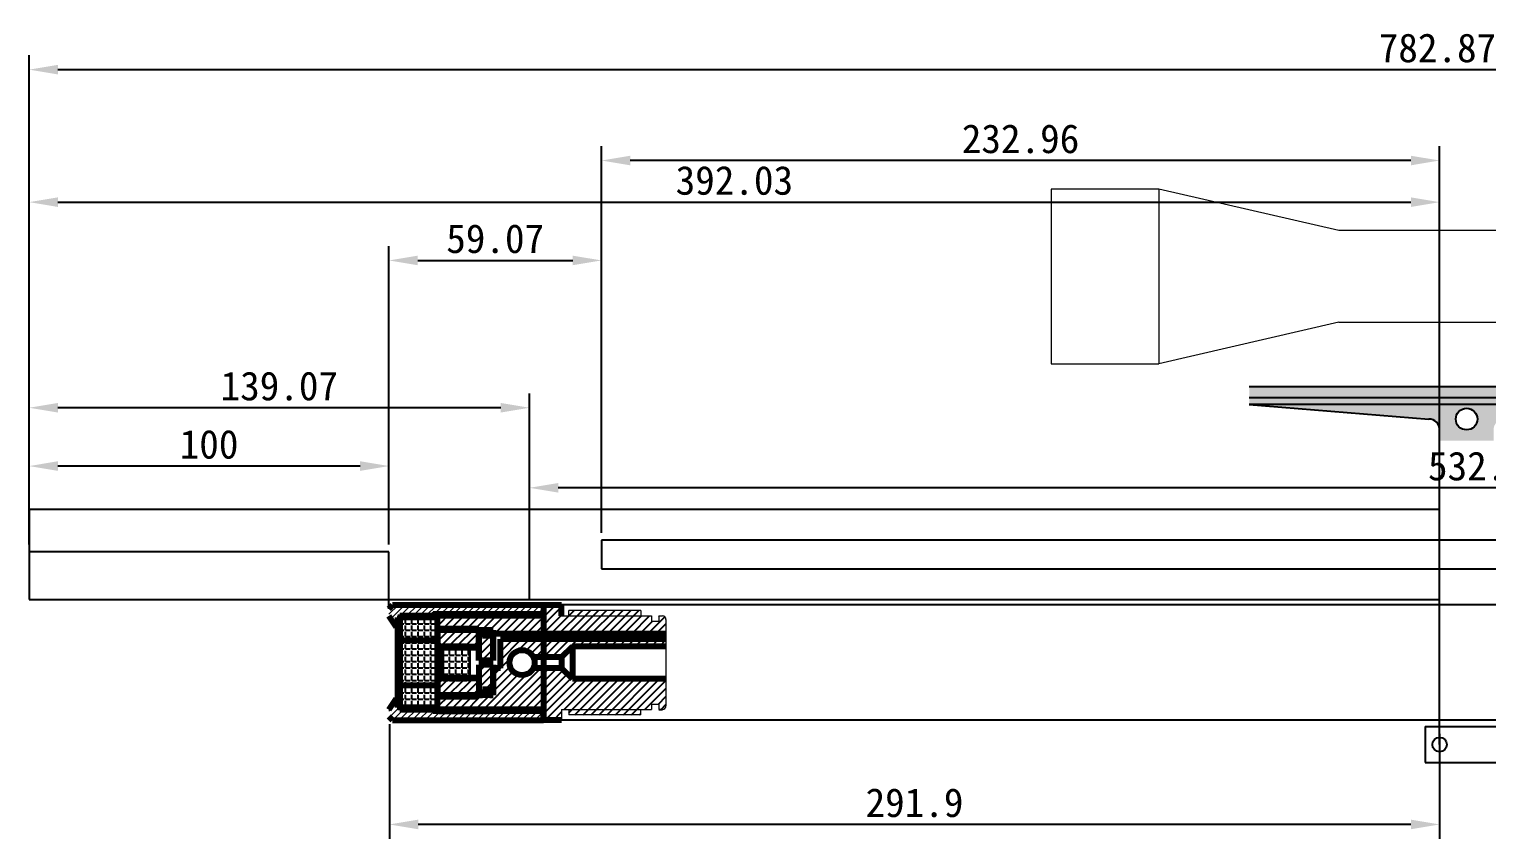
# Model space of a CAD drawing. Header units: millimetres. Extents: x 1443 to 3417, y 283 to 1662.
# Drawn here: x 1924.9 to 2330.1, y 1437.4 to 1662.5 of the extents above; entities that cross this region are included whole.
import ezdxf

# ---------------------------------------------------------------- set-up
doc = ezdxf.new("R2010")
doc.units = ezdxf.units.MM
doc.linetypes.add('DASHDOTX3', pattern=[508, 254, -127, 0, -127])
doc.layers.get('Defpoints').update_dxf_attribs({"color": 6})
for name, color, linetype, lineweight in [('填充线', 190, 'Continuous', 13), ('实线', 7, 'Continuous', 20), ('实线2', 5, 'Continuous', 20), ('粗线', 7, 'Continuous', 80)]:
    doc.layers.add(name, color=color, linetype=linetype, lineweight=lineweight)
doc.layers.add('螺纹', color=7, linetype='Continuous')
doc.styles.get("Standard").update_dxf_attribs({"font": 'SimSun.ttf'})
doc.dimstyles.new('大尺寸', dxfattribs={"dimtxt": 8, "dimasz": 8, "dimexe": 4, "dimexo": 2, "dimgap": 2, "dimtad": 1, "dimdsep": 46, "dimtxsty": 'Standard', "dimcen": 8, "dimadec": 0, "dimazin": 0, "dimtfac": 1, "dimtmove": 0, "dimatfit": 3, "dimfxl": 1, "dimarcsym": 0})

# ---------------------------------------------------------------- blocks, each defined once
blk = doc.blocks.new('*D416')
at = {"color": 0, "lineweight": -2}
for p, q in [((2083.97, 1522.44), (2083.97, 1629.96)), ((2316.93, 1522.44), (2316.93, 1629.96)), ((2308.93, 1625.96), (2091.97, 1625.96))]:
    blk.add_line(p, q, dxfattribs=at)
at = {"color": 0}
for points in [[(2091.97, 1627.29), (2091.97, 1624.62), (2083.97, 1625.96)], [(2308.93, 1627.29), (2308.93, 1624.62), (2316.93, 1625.96)]]:
    blk.add_solid(points, dxfattribs=at)
at = {"layer": 'Defpoints', "color": 0}
for p in [(2083.97, 1625.96), (2083.97, 1520.44), (2316.93, 1520.44)]:
    blk.add_point(p, dxfattribs=at)
at = {"color": 0, "insert": (2200.45, 1631.96), "char_height": 8, "attachment_point": 5}
blk.add_mtext('232.96', dxfattribs=at)
blk = doc.blocks.new('*D417')
at = {"color": 0, "lineweight": -2}
for p, q in [((2025.03, 1469.27), (2025.03, 1437.44)), ((2316.93, 1466.64), (2316.93, 1437.44)), ((2308.93, 1441.44), (2033.03, 1441.44))]:
    blk.add_line(p, q, dxfattribs=at)
at = {"color": 0}
for points in [[(2033.03, 1442.77), (2033.03, 1440.1), (2025.03, 1441.44)], [(2308.93, 1442.77), (2308.93, 1440.1), (2316.93, 1441.44)]]:
    blk.add_solid(points, dxfattribs=at)
at = {"layer": 'Defpoints', "color": 0}
for p in [(2025.03, 1471.27), (2316.93, 1468.64), (2025.03, 1441.44)]:
    blk.add_point(p, dxfattribs=at)
at = {"color": 0, "insert": (2170.98, 1447.44), "char_height": 8, "attachment_point": 5}
blk.add_mtext('291.9', dxfattribs=at)
blk = doc.blocks.new('*D418')
at = {"color": 0, "lineweight": -2}
for p, q in [((1924.9, 1519.21), (1924.9, 1618.39)), ((2316.93, 1522.44), (2316.93, 1618.39)), ((1932.9, 1614.39), (2308.93, 1614.39))]:
    blk.add_line(p, q, dxfattribs=at)
at = {"color": 0}
for points in [[(1932.9, 1615.72), (1932.9, 1613.05), (1924.9, 1614.39)], [(2308.93, 1615.72), (2308.93, 1613.05), (2316.93, 1614.39)]]:
    blk.add_solid(points, dxfattribs=at)
at = {"layer": 'Defpoints', "color": 0}
for p in [(2316.93, 1614.39), (2316.93, 1520.44), (1924.9, 1517.21)]:
    blk.add_point(p, dxfattribs=at)
at = {"color": 0, "insert": (2120.91, 1620.39), "char_height": 8, "attachment_point": 5}
blk.add_mtext('392.03', dxfattribs=at)
blk = doc.blocks.new('*D419')
at = {"color": 0, "lineweight": -2}
for p, q in [((2024.9, 1519.21), (2024.9, 1602.19)), ((2083.97, 1522.44), (2083.97, 1602.19)), ((2032.9, 1598.19), (2075.97, 1598.19))]:
    blk.add_line(p, q, dxfattribs=at)
at = {"color": 0}
for points in [[(2032.9, 1599.52), (2032.9, 1596.86), (2024.9, 1598.19)], [(2075.97, 1599.52), (2075.97, 1596.86), (2083.97, 1598.19)]]:
    blk.add_solid(points, dxfattribs=at)
at = {"layer": 'Defpoints', "color": 0}
for p in [(2083.97, 1598.19), (2083.97, 1520.44), (2024.9, 1517.21)]:
    blk.add_point(p, dxfattribs=at)
at = {"color": 0, "insert": (2054.43, 1604.19), "char_height": 8, "attachment_point": 5}
blk.add_mtext('59.07', dxfattribs=at)
blk = doc.blocks.new('*D421')
at = {"color": 0, "lineweight": -2}
for p, q in [((1924.9, 1519.21), (1924.9, 1545.04)), ((2024.9, 1519.21), (2024.9, 1545.04)), ((2016.9, 1541.04), (1932.9, 1541.04))]:
    blk.add_line(p, q, dxfattribs=at)
at = {"color": 0}
for points in [[(1932.9, 1542.38), (1932.9, 1539.71), (1924.9, 1541.04)], [(2016.9, 1542.38), (2016.9, 1539.71), (2024.9, 1541.04)]]:
    blk.add_solid(points, dxfattribs=at)
at = {"layer": 'Defpoints', "color": 0}
for p in [(1924.9, 1541.04), (1924.9, 1517.21), (2024.9, 1517.21)]:
    blk.add_point(p, dxfattribs=at)
at = {"color": 0, "insert": (1974.9, 1547.04), "char_height": 8, "attachment_point": 5}
blk.add_mtext('100', dxfattribs=at)
blk = doc.blocks.new('*D434')
at = {"color": 0, "lineweight": -2}
for p, q in [((2063.97, 1522.44), (2063.97, 1539)), ((2596.06, 1524.94), (2596.06, 1539)), ((2588.06, 1535), (2071.97, 1535))]:
    blk.add_line(p, q, dxfattribs=at)
at = {"color": 0}
for points in [[(2071.97, 1536.33), (2071.97, 1533.67), (2063.97, 1535)], [(2588.06, 1536.33), (2588.06, 1533.67), (2596.06, 1535)]]:
    blk.add_solid(points, dxfattribs=at)
at = {"layer": 'Defpoints', "color": 0}
for p in [(2063.97, 1535), (2063.97, 1520.44), (2596.06, 1522.94)]:
    blk.add_point(p, dxfattribs=at)
at = {"color": 0, "insert": (2330.02, 1541), "char_height": 8, "attachment_point": 5}
blk.add_mtext('532.09', dxfattribs=at)
blk = doc.blocks.new('*D435')
at = {"color": 0, "lineweight": -2}
for p, q in [((1924.9, 1521.21), (1924.9, 1655.22)), ((2707.77, 1528.46), (2707.77, 1655.22)), ((1932.9, 1651.22), (2699.77, 1651.22))]:
    blk.add_line(p, q, dxfattribs=at)
at = {"color": 0}
for points in [[(1932.9, 1652.55), (1932.9, 1649.88), (1924.9, 1651.22)], [(2699.77, 1652.55), (2699.77, 1649.88), (2707.77, 1651.22)]]:
    blk.add_solid(points, dxfattribs=at)
at = {"layer": 'Defpoints', "color": 0}
for p in [(2707.77, 1651.22), (2707.77, 1526.46), (1924.9, 1519.21)]:
    blk.add_point(p, dxfattribs=at)
at = {"color": 0, "insert": (2316.33, 1657.22), "char_height": 8, "attachment_point": 5}
blk.add_mtext('782.87', dxfattribs=at)
blk = doc.blocks.new('*D436')
at = {"color": 0, "lineweight": -2}
for p, q in [((1924.9, 1521.21), (1924.9, 1561.25)), ((2063.97, 1524.44), (2063.97, 1561.25)), ((2055.97, 1557.25), (1932.9, 1557.25))]:
    blk.add_line(p, q, dxfattribs=at)
at = {"color": 0}
for points in [[(1932.9, 1558.58), (1932.9, 1555.92), (1924.9, 1557.25)], [(2055.97, 1558.58), (2055.97, 1555.92), (2063.97, 1557.25)]]:
    blk.add_solid(points, dxfattribs=at)
at = {"layer": 'Defpoints', "color": 0}
for p in [(1924.9, 1557.25), (2063.97, 1522.44), (1924.9, 1519.21)]:
    blk.add_point(p, dxfattribs=at)
at = {"color": 0, "insert": (1994.43, 1563.25), "char_height": 8, "attachment_point": 5}
blk.add_mtext('139.07', dxfattribs=at)

msp = doc.modelspace()

# ---------------------------------------------------------------- hatches: boundary and pattern name
h = msp.add_hatch(color=256)
h.set_gradient(color1=(0, 0, 255), one_color=1, tint=1, name='INVCURVED')
h.paths.add_polyline_path([(2264.00951, 1563.10477), (2264.00951, 1560.10476), (2456.99951, 1560.10476), (2453.99951, 1563.10476)])
h = msp.add_hatch(color=256)
h.set_gradient(color1=(0, 0, 255), one_color=1, tint=1, name='INVCURVED')
h.paths.add_polyline_path([(2458.99951, 1558.10476), (2456.99951, 1560.10476), (2264.00951, 1560.10476), (2264.00951, 1558.10476)])
h = msp.add_hatch(color=256)
h.set_gradient(color1=(0, 0, 255), one_color=1, tint=1, name='INVCURVED')
h.paths.add_polyline_path([(2264.00951, 1558.10476), (2458.99951, 1558.10476), (2462.00951, 1555.09476), (2462.00951, 1548.10613), (2458.36224, 1548.1082), (2447.01122, 1548.10767), (2447.01122, 1551.103, 0.419857168), (2443.95021, 1554.11038), (2334.92333, 1554.1033, 0.414213562), (2331.92333, 1551.1033), (2331.92333, 1548.1033), (2316.92771, 1548.10261), (2316.92771, 1551.10261, 0.414213562), (2313.92771, 1554.10261)])
h.paths.add_polyline_path([(2457.50951, 1554.11038, 1), (2451.50951, 1554.11038, 1)], flags=16)
h.paths.add_polyline_path([(2321.42333, 1554.1033, 1), (2327.42333, 1554.1033, 1)], flags=16)
h = msp.add_hatch()
h.set_pattern_fill('ANSI31', color=3, scale=0.5, style=0)
h.set_pattern_definition([(45, (1602.6104, 1020.364), (-1.122532, 1.122532), [])])
h.paths.add_polyline_path([(2053.39714, 1499.40207), (2053.06381, 1500.40207), (2038.73047, 1500.40207), (2038.39714, 1499.40207)], flags=17)
h.paths.add_polyline_path([(2038.39714, 1499.40207), (2038.39714, 1496.40207), (2050.56381, 1496.40207), (2050.89714, 1495.40207), (2053.89714, 1495.40207), (2053.89714, 1494.40207), (2101.89484, 1494.40207), (2101.89484, 1498.40012, 0.414213562), (2100.89484, 1499.40012), (2100.09312, 1499.40012), (2099.89714, 1499.20414), (2099.89714, 1497.90207), (2097.89714, 1497.90207), (2097.89714, 1499.40012), (2094.89714, 1499.40012), (2074.89714, 1499.40012), (2072.89714, 1499.40012), (2072.89714, 1502.40207), (2067.89714, 1502.40207), (2067.89714, 1499.40207)])
h.paths.add_polyline_path([(2094.89714, 1499.40012), (2094.89714, 1500.90207), (2074.89714, 1500.90207), (2074.89714, 1499.40012)], flags=17)
h.paths.add_polyline_path([(2050.89714, 1495.40207), (2050.56381, 1496.40207), (2038.39714, 1496.40207), (2038.39714, 1495.40207)])
h.paths.add_polyline_path([(2055.89714, 1492.90207), (2055.89714, 1486.40207), (2058.39714, 1486.40207, -0.799884321), (2065.05942, 1487.90207), (2072.89487, 1487.90207), (2075.89487, 1490.90207), (2091.89484, 1490.90207), (2092.19484, 1491.40207), (2101.89484, 1491.40207), (2101.89484, 1492.90207)])
h.paths.add_polyline_path([(2092.19484, 1481.40207), (2091.89484, 1481.90207), (2075.89487, 1481.90207), (2072.89487, 1484.90207), (2065.05942, 1484.90207, -0.799884321), (2058.39714, 1486.40207), (2055.89714, 1486.40207), (2055.89714, 1484.90207), (2053.89714, 1484.90207), (2053.89714, 1477.40207), (2050.89714, 1477.40207), (2050.56381, 1476.40207), (2038.39714, 1476.40207), (2038.39714, 1473.40207), (2067.89714, 1473.40207), (2067.89714, 1470.40207), (2072.89714, 1470.40207), (2072.89714, 1473.40012), (2074.89714, 1473.40012), (2094.89714, 1473.40012), (2097.89714, 1473.40012), (2097.89714, 1474.90207), (2099.89714, 1474.90207), (2099.89714, 1473.40207), (2100.95738, 1473.40207, 0.396001676), (2101.89484, 1474.40012), (2101.89484, 1481.40207)])
h.paths.add_polyline_path([(2092.19484, 1491.40207), (2091.89484, 1490.90207), (2101.89484, 1490.90207), (2101.89484, 1491.40207)])
h.paths.add_polyline_path([(2101.89484, 1481.40207), (2101.89484, 1481.90207), (2091.89484, 1481.90207), (2092.19484, 1481.40207)], flags=17)
h.paths.add_polyline_path([(2094.89714, 1471.90207), (2094.89714, 1473.40012), (2074.89714, 1473.40012), (2074.89714, 1471.90207)], flags=17)
h.paths.add_polyline_path([(2053.06381, 1472.40207), (2053.39714, 1473.40207), (2038.39714, 1473.40207), (2038.73047, 1472.40207)], flags=17)
h.paths.add_polyline_path([(2050.56381, 1476.40207), (2050.89714, 1477.40207), (2038.39714, 1477.40207), (2038.39714, 1476.40207)], flags=17)
h.paths.add_polyline_path([(2069.75543, 1481.87123), (2071.36821, 1480.42438), (2070.36655, 1479.30784), (2068.75376, 1480.75469)], flags=24)
h = msp.add_hatch()
h.set_pattern_fill('ANGLE', color=6, scale=0.25, style=0)
h.set_pattern_definition([(0, (1675.0479, 891.234), (0, 1.74625), [1.27, -0.47625]), (90, (1675.0479, 891.234), (-1.74625, 1e-16), [1.27, -0.47625])])
h.paths.add_polyline_path([(2038.39761, 1495.41933), (2038.39761, 1498.91933), (2028.68245, 1498.91933), (2027.39761, 1492.66933), (2038.39761, 1492.66933)])
h.paths.add_polyline_path([(2038.39761, 1492.66933), (2027.39761, 1492.66933), (2027.39761, 1480.16933), (2038.39761, 1480.16933)])
h.paths.add_polyline_path([(2038.39761, 1480.16933), (2027.39761, 1480.16933), (2028.68245, 1473.91933), (2038.39761, 1473.91933)])
h.paths.add_polyline_path([(2039.39761, 1490.61933), (2038.39761, 1491.41933), (2038.39761, 1481.41933), (2039.39761, 1482.21933)])
h.paths.add_polyline_path([(2047.39761, 1490.61933), (2039.39761, 1490.61933), (2039.39761, 1482.21933), (2047.39761, 1482.21933)])
h.paths.add_polyline_path([(2047.20566, 1491.41933), (2039.58956, 1491.41933), (2039.39761, 1490.61933), (2047.39761, 1490.61933)])
h.paths.add_polyline_path([(2047.39761, 1482.21933), (2039.39761, 1482.21933), (2039.58956, 1481.41933), (2047.20566, 1481.41933)])
h = msp.add_hatch()
h.set_pattern_fill('ANSI31', color=1, scale=0.5, style=0)
h.set_pattern_definition([(45, (1815.6533, 1020.364), (-1.122532, 1.122532), [])])
h.paths.add_polyline_path([(2049.47379, 1496.40207), (2038.82143, 1496.40207), (2038.39761, 1495.40207), (2049.89761, 1495.40207)])
h.paths.add_polyline_path([(2049.89761, 1495.40207), (2038.39761, 1495.40207), (2038.39761, 1491.60207), (2039.39761, 1490.60207), (2039.58956, 1491.40207), (2049.89761, 1491.40207)])
h.paths.add_polyline_path([(2049.89761, 1491.40207), (2039.58956, 1491.40207), (2039.39761, 1490.60207), (2049.89761, 1490.60207)])
h.paths.add_polyline_path([(2049.89761, 1482.20207), (2039.39761, 1482.20207), (2039.58956, 1481.40207), (2049.89761, 1481.40207)])
h.paths.add_polyline_path([(2049.89761, 1481.40207), (2039.58956, 1481.40207), (2039.39761, 1482.20207), (2038.39761, 1481.20207), (2038.39761, 1477.40207), (2049.89761, 1477.40207)])
h.paths.add_polyline_path([(2049.89761, 1477.40207), (2038.39761, 1477.40207), (2038.82143, 1476.40207), (2049.47379, 1476.40207)])
h.paths.add_polyline_path([(2046.3578, 1484.21537), (2047.60829, 1481.30606), (2046.23019, 1480.71373), (2044.97971, 1483.62303)], flags=9)
h = msp.add_hatch()
h.set_pattern_fill('ANSI31', color=5, scale=0.5, style=0)
h.set_pattern_definition([(45, (1465.4263, 1148.625), (-1.122532, 1.122532), [])])
h.paths.add_polyline_path([(2049.89714, 1487.00207), (2053.89714, 1487.00207), (2053.89714, 1495.40207), (2052.89714, 1495.40207), (2052.89714, 1493.90207), (2050.89714, 1493.90207), (2050.89714, 1495.40207), (2049.89714, 1495.40207)])
h.paths.add_polyline_path([(2049.89714, 1477.40207), (2050.89714, 1477.40207), (2050.89714, 1478.90207), (2052.89714, 1478.90207), (2052.89714, 1477.40207), (2053.89714, 1477.40207), (2053.89714, 1485.80207), (2049.89714, 1485.80207)])
at = {"layer": '填充线'}
h = msp.add_hatch(dxfattribs=at)
h.set_pattern_fill('ANSI31', color=256, scale=0.4, style=0)
h.set_pattern_definition([(45, (-14806.0685, 3259.8397), (-0.89802561, 0.89802561), [])])
h.paths.add_polyline_path([(2036.89714, 1499.40207), (2037.23708, 1500.40207), (2067.89714, 1500.40207), (2067.89714, 1502.40207), (2025.89714, 1502.40207), (2024.89714, 1501.40207), (2024.89714, 1499.40207), (2026.89714, 1496.40207), (2027.89714, 1496.40207), (2027.89714, 1499.40207)])
h.paths.add_polyline_path([(2027.89714, 1473.40207), (2027.89714, 1476.40207), (2026.89714, 1476.40207), (2024.89714, 1473.40207), (2024.89714, 1471.40207), (2025.89714, 1470.40207), (2067.89714, 1470.40207), (2067.89714, 1472.40207), (2037.23708, 1472.40207), (2036.89714, 1473.40207)])
h.paths.add_polyline_path([(2067.89714, 1499.40207), (2067.89714, 1500.40207), (2037.23708, 1500.40207), (2036.89714, 1499.40207)])
h.paths.add_polyline_path([(2036.89714, 1473.40207), (2037.23708, 1472.40207), (2067.89714, 1472.40207), (2067.89714, 1473.40207)], flags=17)

# ---------------------------------------------------------------- linework, layer by layer
at = {"linetype": 'DASHDOTX3'}
for p, q in [((2453.99951, 1563.10476), (2264.00951, 1563.10477)), ((2264.00951, 1560.10476), (2456.99951, 1560.10476)), ((2458.99951, 1558.10476), (2264.00951, 1558.10476))]:
    msp.add_line(p, q, dxfattribs=at)
for p, q in [((2264.00951, 1558.10476), (2313.92771, 1554.10261)), ((2316.92771, 1548.10261), (2316.92771, 1551.10261)), ((2316.92771, 1463.64092), (2316.92771, 1548.10261)), ((2583.96528, 1520.44162), (2083.96528, 1520.44162)), ((2083.96528, 1520.44162), (2083.96528, 1512.44162)), ((2024.89714, 1517.2112), (1924.89714, 1517.2112)), ((2024.89714, 1501.40207), (2024.89714, 1517.2112)), ((2083.96528, 1512.44162), (2583.96528, 1512.44162)), ((2572.92901, 1502.45558), (2072.92901, 1502.45558)), ((2572.92901, 1470.45753), (2072.92901, 1470.45753)), ((2312.92771, 1468.64092), (2387.92771, 1468.64092)), ((2312.92771, 1468.64092), (2312.92771, 1458.64092)), ((2312.92771, 1458.64092), (2377.92771, 1458.64092))]:
    msp.add_line(p, q)
at = {"color": 1}
for p, q in [((2316.92771, 1528.94162), (1924.89714, 1528.94162)), ((1924.89714, 1528.94162), (1924.89714, 1503.94162)), ((2063.97073, 1503.94162), (2063.97073, 1528.94162)), ((1924.89714, 1503.94162), (2316.92771, 1503.94162)), ((2038.39761, 1481.20207), (2038.39761, 1477.40207))]:
    msp.add_line(p, q, dxfattribs=at)
at = {"color": 3, "ltscale": 0.5}
msp.add_line((2099.89714, 1499.20414), (2100.09312, 1499.40012), dxfattribs=at)
at = {"color": 6}
msp.add_line((2047.39761, 1490.61933), (2047.39761, 1482.21933), dxfattribs=at)
at = {"color": 3, "linetype": 'DASHDOTX3'}
msp.add_line((2099.89714, 1473.40207), (2100.95738, 1473.40207), dxfattribs=at)
for centre, radius in [((2324.42333, 1554.1033), 3), ((2316.92771, 1463.64092), 2)]:
    msp.add_circle(centre, radius)
msp.add_arc((2313.92771, 1551.10261), 3, 0, 90)
at = {"layer": '实线', "color": 3, "ltscale": 0.5}
for p, q in [((2072.89714, 1499.40012), (2074.89714, 1499.40012)), ((2094.89714, 1500.90207), (2074.89714, 1500.90207)), ((2074.89714, 1499.40012), (2074.89714, 1500.90207)), ((2094.89714, 1500.90207), (2094.89714, 1499.40012)), ((2094.89714, 1499.40012), (2097.89714, 1499.40012)), ((2099.89714, 1499.40012), (2100.89484, 1499.40012)), ((2072.89714, 1473.40012), (2074.89714, 1473.40012)), ((2074.89714, 1473.40012), (2074.89714, 1471.90207)), ((2094.89714, 1471.90207), (2074.89714, 1471.90207)), ((2094.89714, 1471.90207), (2094.89714, 1473.40012)), ((2094.89714, 1473.40012), (2097.89714, 1473.40012))]:
    msp.add_line(p, q, dxfattribs=at)
at = {"layer": '实线', "color": 3}
for p, q in [((2097.89714, 1499.40207), (2097.89714, 1497.90207)), ((2099.89714, 1499.40207), (2099.89714, 1497.90207)), ((2097.89714, 1497.90207), (2099.89714, 1497.90207)), ((2097.89714, 1474.90207), (2097.89714, 1473.40207)), ((2097.89714, 1474.90207), (2099.89714, 1474.90207)), ((2099.89714, 1474.90207), (2099.89714, 1473.40207))]:
    msp.add_line(p, q, dxfattribs=at)
at = {"layer": '实线', "color": 3, "ltscale": 0.2}
for p, q in [((2101.89484, 1498.40012), (2101.89484, 1474.40012)), ((2072.89714, 1473.40012), (2072.89714, 1470.40207))]:
    msp.add_line(p, q, dxfattribs=at)
for centre, start, end in [((2100.89484, 1498.40012), 0, 90), ((2100.89484, 1474.40012), 270, 0)]:
    msp.add_arc(centre, 1, start, end, dxfattribs=at)
at = {"layer": '实线2', "ltscale": 0.2}
for p, q in [((2238.92771, 1617.98892), (2208.92771, 1617.98892)), ((2208.92771, 1617.98892), (2208.92771, 1569.48892)), ((2238.92771, 1617.98892), (2238.92771, 1569.48892)), ((2288.92771, 1606.48892), (2238.92771, 1617.98892)), ((2438.92771, 1606.48892), (2288.92771, 1606.48892)), ((2288.92771, 1580.98892), (2238.92771, 1569.48892)), ((2288.92771, 1580.98892), (2438.92771, 1580.98892)), ((2208.92771, 1569.48892), (2238.92771, 1569.48892))]:
    msp.add_line(p, q, dxfattribs=at)
at = {"layer": '实线2', "color": 3, "ltscale": 0.5}
for p, q in [((2074.89714, 1499.40012), (2094.89714, 1499.40012)), ((2074.89714, 1473.40012), (2094.89714, 1473.40012))]:
    msp.add_line(p, q, dxfattribs=at)
at = {"layer": '粗线'}
for p, q in [((2024.89714, 1501.40207), (2025.89714, 1502.40207)), ((2024.89714, 1499.40207), (2026.89714, 1496.40207)), ((2067.89714, 1502.40207), (2025.89714, 1502.40207)), ((2027.89714, 1499.40207), (2027.89714, 1473.40207)), ((2067.89714, 1499.40207), (2027.89714, 1499.40207)), ((2067.89714, 1502.40207), (2067.89714, 1470.40207)), ((2027.89714, 1496.40207), (2026.89714, 1496.40207)), ((2024.89714, 1473.40207), (2026.89714, 1476.40207)), ((2026.89714, 1476.40207), (2027.89714, 1476.40207)), ((2025.89714, 1470.40207), (2024.89714, 1471.40207)), ((2027.89714, 1473.40207), (2067.89714, 1473.40207)), ((2025.89714, 1470.40207), (2067.89714, 1470.40207))]:
    msp.add_line(p, q, dxfattribs=at)
at = {"layer": '粗线', "color": 3}
for p, q in [((2038.39761, 1495.40207), (2038.39761, 1499.40207)), ((2067.89714, 1499.40207), (2038.39761, 1499.40207)), ((2072.89714, 1502.40207), (2067.89714, 1502.40207)), ((2067.89714, 1502.40207), (2067.89714, 1499.40207)), ((2072.89714, 1499.40012), (2072.89714, 1502.40207)), ((2053.89714, 1495.40207), (2038.39761, 1495.40207)), ((2053.89714, 1487.00207), (2053.89714, 1495.40207)), ((2101.89484, 1494.40207), (2053.89714, 1494.40207)), ((2101.89484, 1492.90207), (2055.89714, 1492.90207)), ((2055.89714, 1484.90207), (2055.89714, 1492.90207)), ((2072.89487, 1487.90207), (2065.05942, 1487.90207)), ((2072.89487, 1487.90207), (2075.89487, 1490.90207)), ((2072.89487, 1487.90207), (2072.89487, 1484.90207)), ((2101.89484, 1490.90207), (2075.89487, 1490.90207)), ((2075.89487, 1490.90207), (2075.89487, 1481.90207)), ((2053.89714, 1477.40207), (2053.89714, 1485.80207)), ((2055.89714, 1484.90207), (2053.89714, 1484.90207)), ((2072.89487, 1484.90207), (2065.05942, 1484.90207)), ((2072.89487, 1484.90207), (2075.89487, 1481.90207)), ((2101.89484, 1481.90207), (2075.89487, 1481.90207)), ((2038.39761, 1473.40207), (2038.39761, 1477.40207)), ((2053.89714, 1477.40207), (2038.39761, 1477.40207)), ((2067.89714, 1473.40207), (2038.39761, 1473.40207)), ((2067.89714, 1470.40207), (2067.89714, 1473.40207)), ((2072.89714, 1470.40207), (2067.89714, 1470.40207))]:
    msp.add_line(p, q, dxfattribs=at)
at = {"layer": '粗线', "color": 6}
for p, q in [((2027.39761, 1473.92317), (2027.39761, 1498.91933)), ((2038.39761, 1498.91933), (2027.39761, 1498.91933)), ((2038.39761, 1473.91933), (2038.39761, 1498.91933)), ((2038.39761, 1495.41933), (2038.39761, 1477.41933)), ((2027.39761, 1492.66933), (2038.39761, 1492.66933)), ((2039.39761, 1490.61933), (2038.39761, 1491.41933)), ((2039.39761, 1490.61933), (2038.39761, 1491.41933)), ((2047.39761, 1490.61933), (2039.39761, 1490.61933)), ((2039.39761, 1490.61933), (2039.39761, 1482.21933)), ((2027.39761, 1480.16933), (2038.39761, 1480.16933)), ((2039.39761, 1482.21933), (2038.39761, 1481.41933)), ((2039.39761, 1482.21933), (2038.39761, 1481.41933)), ((2047.39761, 1482.21933), (2039.39761, 1482.21933)), ((2038.39761, 1473.91933), (2027.39761, 1473.92317))]:
    msp.add_line(p, q, dxfattribs=at)
at = {"layer": '粗线', "color": 1}
for p, q in [((2049.89761, 1495.40207), (2038.39761, 1495.40207)), ((2038.39761, 1495.40207), (2038.39761, 1491.60207)), ((2049.89761, 1495.40207), (2049.89761, 1487.00207)), ((2049.89761, 1495.40207), (2049.89761, 1487.00207)), ((2039.39761, 1490.60207), (2038.39761, 1491.60207)), ((2039.39761, 1490.60207), (2049.89761, 1490.60207)), ((2039.39761, 1482.20207), (2038.39761, 1481.20207)), ((2049.89761, 1482.20207), (2039.39761, 1482.20207)), ((2038.39761, 1477.40207), (2038.39761, 1477.40207)), ((2049.89761, 1477.40207), (2038.39761, 1477.40207))]:
    msp.add_line(p, q, dxfattribs=at)
at = {"layer": '粗线', "color": 5}
for p, q in [((2049.89714, 1495.40207), (2050.89714, 1495.40207)), ((2049.89714, 1487.00207), (2049.89714, 1495.40207)), ((2050.89714, 1495.40207), (2050.89714, 1493.90207)), ((2052.89714, 1495.40207), (2052.89714, 1493.90207)), ((2052.89714, 1495.40207), (2053.89714, 1495.40207)), ((2053.89714, 1495.40207), (2053.89714, 1487.00207)), ((2052.89714, 1493.90207), (2050.89714, 1493.90207)), ((2053.89714, 1487.00207), (2049.89714, 1487.00207)), ((2053.89714, 1485.80207), (2049.89714, 1485.80207)), ((2049.89714, 1485.80207), (2049.89714, 1477.40207)), ((2053.89714, 1485.80207), (2053.89714, 1477.40207)), ((2050.89714, 1477.40207), (2050.89714, 1478.90207)), ((2052.89714, 1478.90207), (2050.89714, 1478.90207)), ((2052.89714, 1477.40207), (2052.89714, 1478.90207)), ((2049.89714, 1477.40207), (2050.89714, 1477.40207)), ((2052.89714, 1477.40207), (2053.89714, 1477.40207))]:
    msp.add_line(p, q, dxfattribs=at)
at = {"layer": '粗线', "color": 3}
msp.add_circle((2061.89714, 1486.40207), 3.5, dxfattribs=at)
at = {"layer": '螺纹'}
for p, q in [((2036.89714, 1499.40207), (2037.23708, 1500.40207)), ((2067.89714, 1500.40207), (2037.23708, 1500.40207)), ((2036.89714, 1473.40207), (2037.23708, 1472.40207)), ((2067.89714, 1472.40207), (2037.23708, 1472.40207))]:
    msp.add_line(p, q, dxfattribs=at)
at = {"layer": '螺纹', "color": 3}
for p, q in [((2038.73094, 1500.40207), (2038.39761, 1499.40207)), ((2038.72138, 1500.37339), (2053.06381, 1500.40207)), ((2053.06381, 1500.40207), (2053.39714, 1499.40207)), ((2049.56428, 1496.37141), (2038.39761, 1496.37141)), ((2049.56428, 1496.37141), (2049.89761, 1495.37141)), ((2091.89484, 1490.90207), (2092.19484, 1491.40207)), ((2101.89484, 1491.40207), (2092.19484, 1491.40207)), ((2091.89484, 1481.90207), (2092.19484, 1481.40207)), ((2101.89484, 1481.40207), (2092.19484, 1481.40207)), ((2049.56428, 1476.37141), (2038.39761, 1476.37141)), ((2049.56428, 1476.37141), (2049.89761, 1477.37141)), ((2038.73094, 1472.40207), (2038.39761, 1473.40207)), ((2038.73094, 1472.40207), (2053.06381, 1472.40207)), ((2053.06381, 1472.40207), (2053.39714, 1473.40207))]:
    msp.add_line(p, q, dxfattribs=at)
at = {"layer": '螺纹', "color": 1}
for p, q in [((2038.39761, 1495.40207), (2038.82143, 1496.40207)), ((2049.47379, 1496.40207), (2038.82143, 1496.40207)), ((2049.89761, 1495.40207), (2049.47379, 1496.40207)), ((2039.39761, 1490.60207), (2039.58956, 1491.40207)), ((2048.20566, 1491.40207), (2039.58956, 1491.40207)), ((2049.89761, 1491.40207), (2039.58956, 1491.40207)), ((2039.39761, 1482.20207), (2039.58956, 1481.40207)), ((2048.20566, 1481.40207), (2039.58956, 1481.40207)), ((2049.89761, 1481.40207), (2039.58956, 1481.40207)), ((2038.39761, 1477.40207), (2038.82143, 1476.40207)), ((2049.47379, 1476.40207), (2038.82143, 1476.40207)), ((2049.89761, 1477.40207), (2049.47379, 1476.40207))]:
    msp.add_line(p, q, dxfattribs=at)
at = {"layer": '螺纹', "color": 6}
for p, q in [((2039.39761, 1490.61933), (2039.58956, 1491.41933)), ((2047.20566, 1491.41933), (2039.58956, 1491.41933)), ((2047.39761, 1490.61933), (2047.20566, 1491.41933)), ((2039.39761, 1482.21933), (2039.58956, 1481.41933)), ((2047.20566, 1481.41933), (2039.58956, 1481.41933)), ((2047.39761, 1482.21933), (2047.20566, 1481.41933))]:
    msp.add_line(p, q, dxfattribs=at)

# ---------------------------------------------------------------- dimensions: what is measured, and where the dimension line sits
for base, p1, p2, picture, middle in [((2707.76697, 1651.21766), (1924.89714, 1519.2112), (2707.76697, 1526.45534), '*D435', (2316.33206, 1657.21766)), ((2083.96528, 1625.95617), (2316.92771, 1520.44162), (2083.96528, 1520.44162), '*D416', (2200.4465, 1631.95617)), ((2316.92771, 1614.38756), (1924.89714, 1517.2112), (2316.92771, 1520.44162), '*D418', (2120.91243, 1620.38756)), ((2083.96528, 1598.1915), (2024.89714, 1517.2112), (2083.96528, 1520.44162), '*D419', (2054.43121, 1604.1915)), ((1924.89714, 1557.2511), (2063.97073, 1522.44162), (1924.89714, 1519.2112), '*D436', (1994.43394, 1563.2511)), ((1924.89714, 1541.04332), (2024.89714, 1517.2112), (1924.89714, 1517.2112), '*D421', (1974.89714, 1547.04332)), ((2063.97073, 1535.00119), (2596.06138, 1522.94162), (2063.97073, 1520.44162), '*D434', (2330.01606, 1541.00119)), ((2025.02703, 1441.43677), (2316.92771, 1468.64092), (2025.02703, 1471.27219), '*D417', (2170.97737, 1447.43677))]:
    dim = msp.add_linear_dim(base=base, p1=p1, p2=p2, dimstyle='大尺寸')
    dim.commit()
    dim.dimension.update_dxf_attribs({"geometry": picture, "text_midpoint": middle})

doc.saveas('drawing.dxf')
